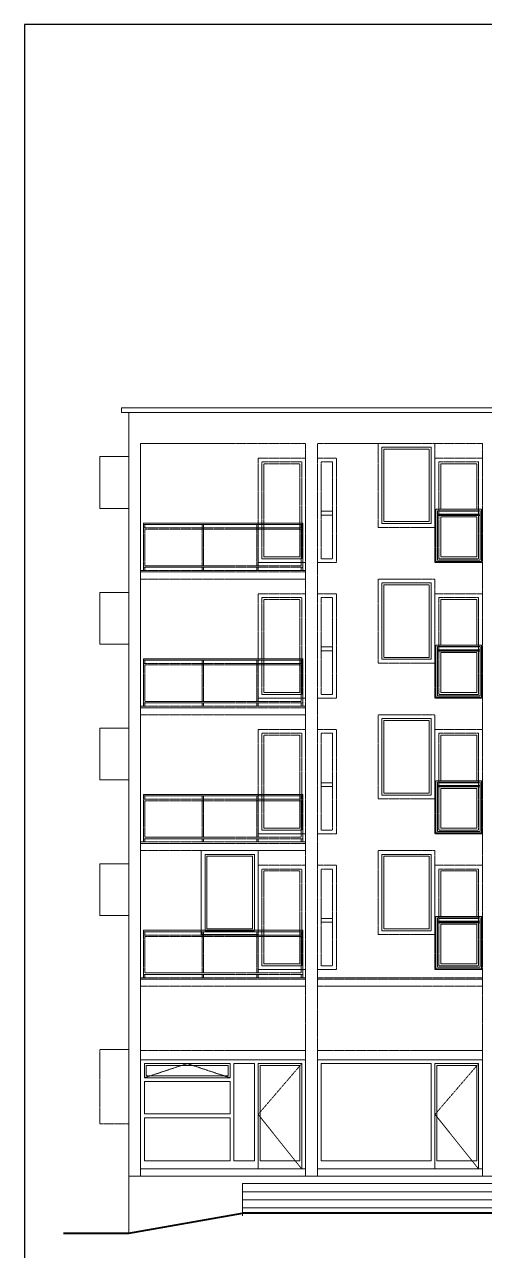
# Model space of a CAD drawing. Header units: millimetres. Extents: x 195897 to 285417, y -229751 to -116129.
# Drawn here: x 213969 to 214939, y -227661 to -225078 of the extents above; entities that cross this region are included whole.
import ezdxf

# ---------------------------------------------------------------- set-up
doc = ezdxf.new("R2010")
doc.units = ezdxf.units.MM
doc.linetypes.add('HIDDEN', pattern=[0.375, 0.25, -0.125])
doc.layers.add('05-podgled-tanko', color=144, linetype='HIDDEN', lineweight=0)
doc.layers.add('SAST_Linija sastavnice', color=255, linetype='Continuous', plot=False)

msp = doc.modelspace()

# ---------------------------------------------------------------- linework, layer by layer
at = {"layer": '05-podgled-tanko', "linetype": 'ByBlock', "ltscale": 5}
for points in [[(216837.8, -225885.3), (214173.8, -225885.3), (214173.8, -225895.3), (216837.8, -225895.3)], [(214188.8, -226097.3), (214128.2, -226097.3), (214128.2, -225988.3), (214188.8, -225988.3)], [(214219.8, -226128.3), (214555.8, -226128.3), (214555.8, -226131.3), (214219.8, -226131.3)], [(214222.8, -226138.3), (214219.8, -226138.3), (214219.8, -226131.3), (214222.8, -226131.3)], [(214552.8, -226138.3), (214555.8, -226138.3), (214555.8, -226131.3), (214552.8, -226131.3)], [(214222.8, -226228.3), (214219.8, -226228.3), (214219.8, -226221.3), (214222.8, -226221.3)], [(214346.7, -226228.3), (214343.7, -226228.3), (214343.7, -226221.3), (214346.7, -226221.3)], [(214461.7, -226228.3), (214458.7, -226228.3), (214458.7, -226221.3), (214461.7, -226221.3)], [(214552.8, -226228.3), (214555.8, -226228.3), (214555.8, -226221.3), (214552.8, -226221.3)], [(214188.8, -226383.3), (214128.2, -226383.3), (214128.2, -226274.3), (214188.8, -226274.3)], [(214219.8, -226414.3), (214555.8, -226414.3), (214555.8, -226417.3), (214219.8, -226417.3)], [(214222.8, -226424.3), (214219.8, -226424.3), (214219.8, -226417.3), (214222.8, -226417.3)], [(214552.8, -226424.3), (214555.8, -226424.3), (214555.8, -226417.3), (214552.8, -226417.3)], [(214222.8, -226514.3), (214219.8, -226514.3), (214219.8, -226507.3), (214222.8, -226507.3)], [(214346.7, -226514.3), (214343.7, -226514.3), (214343.7, -226507.3), (214346.7, -226507.3)], [(214461.7, -226514.3), (214458.7, -226514.3), (214458.7, -226507.3), (214461.7, -226507.3)], [(214552.8, -226514.3), (214555.8, -226514.3), (214555.8, -226507.3), (214552.8, -226507.3)], [(214188.8, -226669.3), (214128.2, -226669.3), (214128.2, -226560.3), (214188.8, -226560.3)], [(214219.8, -226700.3), (214555.8, -226700.3), (214555.8, -226703.3), (214219.8, -226703.3)], [(214222.8, -226710.3), (214219.8, -226710.3), (214219.8, -226703.3), (214222.8, -226703.3)], [(214552.8, -226710.3), (214555.8, -226710.3), (214555.8, -226703.3), (214552.8, -226703.3)], [(214222.8, -226800.3), (214219.8, -226800.3), (214219.8, -226793.3), (214222.8, -226793.3)], [(214346.7, -226800.3), (214343.7, -226800.3), (214343.7, -226793.3), (214346.7, -226793.3)], [(214461.7, -226800.3), (214458.7, -226800.3), (214458.7, -226793.3), (214461.7, -226793.3)], [(214552.8, -226800.3), (214555.8, -226800.3), (214555.8, -226793.3), (214552.8, -226793.3)], [(214188.8, -226955.3), (214128.2, -226955.3), (214128.2, -226846.3), (214188.8, -226846.3)], [(214219.8, -226986.3), (214555.8, -226986.3), (214555.8, -226989.3), (214219.8, -226989.3)], [(214222.8, -226996.3), (214219.8, -226996.3), (214219.8, -226989.3), (214222.8, -226989.3)], [(214552.8, -226996.3), (214555.8, -226996.3), (214555.8, -226989.3), (214552.8, -226989.3)], [(214222.8, -227086.3), (214219.8, -227086.3), (214219.8, -227079.3), (214222.8, -227079.3)], [(214346.7, -227086.3), (214343.7, -227086.3), (214343.7, -227079.3), (214346.7, -227079.3)], [(214461.7, -227086.3), (214458.7, -227086.3), (214458.7, -227079.3), (214461.7, -227079.3)], [(214552.8, -227086.3), (214555.8, -227086.3), (214555.8, -227079.3), (214552.8, -227079.3)], [(214221.8, -227297.1), (214402.5, -227297.1), (214402.5, -227267.3), (214221.8, -227267.3)], [(214225.8, -227293.1), (214398.5, -227293.1), (214398.5, -227271.3), (214225.8, -227271.3)], [(214465.8, -227271.3), (214549.8, -227271.3), (214549.8, -227471.9), (214465.8, -227471.9)], [(214838.8, -227271.3), (214922.8, -227271.3), (214922.8, -227471.9), (214838.8, -227471.9)]]:
    msp.add_lwpolyline(points, close=True, dxfattribs=at)
for points in [[(214213.8, -225960.3), (214213.8, -227504.3), (214188.8, -227504.3), (214188.8, -225895.3), (214213.8, -225895.3)], [(214213.8, -227489.3), (214561.8, -227489.3), (214561.8, -227259.3), (214213.8, -227259.3), (214213.8, -227489.3)], [(214402.5, -227267.3), (214221.8, -227267.3), (214221.8, -227297.1)], [(214402.5, -227297.1), (214402.5, -227267.3)], [(214410.5, -227267.3), (214410.5, -227471.9)], [(214453.8, -227267.3), (214410.5, -227267.3)], [(214453.8, -227471.9), (214453.8, -227267.3)], [(214461.8, -227259.3), (214561.8, -227259.3), (214561.8, -227489.3)], [(214553.8, -227481.3), (214553.8, -227267.3), (214461.8, -227267.3)], [(214561.8, -227489.3), (214461.8, -227489.3), (214461.8, -227267.3)], [(214461.8, -227267.3), (214461.8, -227481.3)], [(214461.8, -227481.3), (214461.8, -227267.3), (214553.8, -227267.3), (214553.8, -227489.3)], [(214586.8, -227489.3), (214934.8, -227489.3), (214934.8, -227259.3), (214586.8, -227259.3), (214586.8, -227489.3)], [(214826.8, -227471.9), (214826.8, -227267.3), (214594.8, -227267.3), (214594.8, -227471.9), (214826.8, -227471.9), (214826.8, -227267.3)], [(214834.8, -227259.3), (214934.8, -227259.3), (214934.8, -227489.3)], [(214926.8, -227481.3), (214926.8, -227267.3), (214834.8, -227267.3)], [(214934.8, -227489.3), (214834.8, -227489.3), (214834.8, -227267.3)], [(214834.8, -227267.3), (214834.8, -227481.3)], [(214834.8, -227481.3), (214834.8, -227267.3), (214926.8, -227267.3), (214926.8, -227489.3)], [(214221.8, -227297.1), (214402.5, -227297.1)], [(214221.8, -227305.1), (214221.8, -227373.4)], [(214402.5, -227305.1), (214221.8, -227305.1)], [(214402.5, -227373.4), (214402.5, -227305.1)], [(214221.8, -227373.4), (214402.5, -227373.4)], [(214402.5, -227381.4), (214221.8, -227381.4)], [(214221.8, -227381.4), (214221.8, -227471.9), (214402.5, -227471.9)], [(214402.5, -227471.9), (214402.5, -227381.4)], [(214410.5, -227471.9), (214453.8, -227471.9)], [(214783.5, -227471.9), (214826.8, -227471.9)], [(214543.8, -227504.3), (214188.8, -227504.3), (214188.8, -227624.3), (214428.8, -227582.3), (216822.8, -227582.3), (216822.8, -227504.3), (214543.8, -227504.3)], [(214428.8, -227537.2), (214428.8, -227520.2), (215333.8, -227520.2), (215333.8, -227537.2)], [(214428.8, -227554.2), (214428.8, -227537.2), (215333.8, -227537.2), (215333.8, -227554.2)], [(214428.8, -227571.2), (214428.8, -227554.2), (215333.8, -227554.2), (215333.8, -227571.2)], [(214428.8, -227588.2), (214428.8, -227571.2), (215333.8, -227571.2), (215333.8, -227588.2)]]:
    msp.add_lwpolyline(points, dxfattribs=at)
at = {"layer": '05-podgled-tanko'}
for points in [[(214213.8, -225960.3), (214561.8, -225960.3), (214561.8, -227504.3), (214586.8, -227504.3), (214586.8, -225960.3), (214934.8, -225960.3), (214934.8, -227504.3), (214959.8, -227504.3), (214959.8, -225960.3), (215307.8, -225960.3)], [(214555.8, -226221.3), (214555.8, -226138.3), (214219.8, -226138.3), (214219.8, -226221.3), (214555.8, -226221.3)], [(214213.8, -226231.3), (214561.8, -226231.3), (214561.8, -226246.3), (214213.8, -226246.3), (214213.8, -226231.3)], [(214555.8, -226507.3), (214555.8, -226424.3), (214219.8, -226424.3), (214219.8, -226507.3), (214555.8, -226507.3)], [(214213.8, -226517.3), (214561.8, -226517.3), (214561.8, -226532.3), (214213.8, -226532.3), (214213.8, -226517.3)], [(214555.8, -226793.3), (214555.8, -226710.3), (214219.8, -226710.3), (214219.8, -226793.3), (214555.8, -226793.3)], [(214213.8, -226803.3), (214561.8, -226803.3), (214561.8, -226818.3), (214213.8, -226818.3), (214213.8, -226803.3)], [(214555.8, -227079.3), (214555.8, -226996.3), (214219.8, -226996.3), (214219.8, -227079.3), (214555.8, -227079.3)], [(214213.8, -227089.3), (214561.8, -227089.3), (214561.8, -227104.3), (214213.8, -227104.3), (214213.8, -227089.3)], [(214934.8, -227089.3), (214586.8, -227089.3), (214586.8, -227104.3), (214934.8, -227104.3), (214934.8, -227089.3)], [(214188.8, -227237.3), (214128.2, -227237.3), (214128.2, -227377.3), (214128.2, -227394.3), (214188.8, -227394.3)], [(214213.8, -227239.3), (214213.8, -227259.3), (214561.8, -227259.3), (214561.8, -227239.3), (214213.8, -227239.3)], [(214586.8, -227239.3), (214586.8, -227259.3), (214934.8, -227259.3), (214934.8, -227239.3), (214586.8, -227239.3)]]:
    msp.add_lwpolyline(points, dxfattribs=at).dxf.unprotected_set("ltscale", 0)
for points in [[(214714.8, -225960.3), (214834.8, -225960.3), (214834.8, -226137.3), (214714.8, -226137.3)], [(214461.8, -225991.3), (214561.8, -225991.3), (214561.8, -226211.3), (214461.8, -226211.3)], [(214469.8, -225999.3), (214553.8, -225999.3), (214553.8, -226203.3), (214469.8, -226203.3)], [(214473.8, -226003.3), (214549.8, -226003.3), (214549.8, -226199.3), (214473.8, -226199.3)], [(214586.8, -225991.3), (214626.8, -225991.3), (214626.8, -226211.3), (214586.8, -226211.3)], [(214594.8, -225999.3), (214618.8, -225999.3), (214618.8, -226203.3), (214594.8, -226203.3)], [(214834.8, -225991.3), (214934.8, -225991.3), (214934.8, -226211.3), (214834.8, -226211.3)], [(214842.8, -225999.3), (214926.8, -225999.3), (214926.8, -226203.3), (214842.8, -226203.3)], [(214346.7, -226131.3), (214343.7, -226131.3), (214343.7, -226218.3), (214346.7, -226218.3)], [(214461.7, -226131.3), (214458.7, -226131.3), (214458.7, -226218.3), (214461.7, -226218.3)], [(214552.8, -226218.3), (214552.8, -226141.3), (214222.8, -226141.3), (214222.8, -226218.3)], [(214213.8, -226231.3), (214561.8, -226231.3), (214561.8, -226228.3), (214213.8, -226228.3)], [(214714.8, -226246.3), (214834.8, -226246.3), (214834.8, -226423.3), (214714.8, -226423.3)], [(214461.8, -226277.3), (214561.8, -226277.3), (214561.8, -226497.3), (214461.8, -226497.3)], [(214469.8, -226285.3), (214553.8, -226285.3), (214553.8, -226489.3), (214469.8, -226489.3)], [(214473.8, -226289.3), (214549.8, -226289.3), (214549.8, -226485.3), (214473.8, -226485.3)], [(214586.8, -226277.3), (214626.8, -226277.3), (214626.8, -226497.3), (214586.8, -226497.3)], [(214594.8, -226285.3), (214618.8, -226285.3), (214618.8, -226489.3), (214594.8, -226489.3)], [(214834.8, -226277.3), (214934.8, -226277.3), (214934.8, -226497.3), (214834.8, -226497.3)], [(214842.8, -226285.3), (214926.8, -226285.3), (214926.8, -226489.3), (214842.8, -226489.3)], [(214346.7, -226417.3), (214343.7, -226417.3), (214343.7, -226504.3), (214346.7, -226504.3)], [(214461.7, -226417.3), (214458.7, -226417.3), (214458.7, -226504.3), (214461.7, -226504.3)], [(214552.8, -226504.3), (214552.8, -226427.3), (214222.8, -226427.3), (214222.8, -226504.3)], [(214213.8, -226517.3), (214561.8, -226517.3), (214561.8, -226514.3), (214213.8, -226514.3)], [(214714.8, -226532.3), (214834.8, -226532.3), (214834.8, -226709.3), (214714.8, -226709.3)], [(214461.8, -226563.3), (214561.8, -226563.3), (214561.8, -226783.3), (214461.8, -226783.3)], [(214469.8, -226571.3), (214553.8, -226571.3), (214553.8, -226775.3), (214469.8, -226775.3)], [(214473.8, -226575.3), (214549.8, -226575.3), (214549.8, -226771.3), (214473.8, -226771.3)], [(214586.8, -226563.3), (214626.8, -226563.3), (214626.8, -226783.3), (214586.8, -226783.3)], [(214594.8, -226571.3), (214618.8, -226571.3), (214618.8, -226775.3), (214594.8, -226775.3)], [(214834.8, -226563.3), (214934.8, -226563.3), (214934.8, -226783.3), (214834.8, -226783.3)], [(214842.8, -226571.3), (214926.8, -226571.3), (214926.8, -226775.3), (214842.8, -226775.3)], [(214346.7, -226703.3), (214343.7, -226703.3), (214343.7, -226790.3), (214346.7, -226790.3)], [(214461.7, -226703.3), (214458.7, -226703.3), (214458.7, -226790.3), (214461.7, -226790.3)], [(214552.8, -226790.3), (214552.8, -226713.3), (214222.8, -226713.3), (214222.8, -226790.3)], [(214213.8, -226803.3), (214561.8, -226803.3), (214561.8, -226800.3), (214213.8, -226800.3)], [(214714.8, -226818.3), (214834.8, -226818.3), (214834.8, -226995.3), (214714.8, -226995.3)], [(214461.8, -226849.3), (214561.8, -226849.3), (214561.8, -227069.3), (214461.8, -227069.3)], [(214469.8, -226857.3), (214553.8, -226857.3), (214553.8, -227061.3), (214469.8, -227061.3)], [(214473.8, -226861.3), (214549.8, -226861.3), (214549.8, -227057.3), (214473.8, -227057.3)], [(214586.8, -226849.3), (214626.8, -226849.3), (214626.8, -227069.3), (214586.8, -227069.3)], [(214594.8, -226857.3), (214618.8, -226857.3), (214618.8, -227061.3), (214594.8, -227061.3)], [(214834.8, -226849.3), (214934.8, -226849.3), (214934.8, -227069.3), (214834.8, -227069.3)], [(214842.8, -226857.3), (214926.8, -226857.3), (214926.8, -227061.3), (214842.8, -227061.3)], [(214346.7, -226989.3), (214343.7, -226989.3), (214343.7, -227076.3), (214346.7, -227076.3)], [(214461.7, -226989.3), (214458.7, -226989.3), (214458.7, -227076.3), (214461.7, -227076.3)], [(214552.8, -227076.3), (214552.8, -226999.3), (214222.8, -226999.3), (214222.8, -227076.3)], [(214213.8, -227089.3), (214561.8, -227089.3), (214561.8, -227086.3), (214213.8, -227086.3)], [(214934.8, -227089.3), (214586.8, -227089.3), (214586.8, -227086.3), (214934.8, -227086.3)]]:
    msp.add_lwpolyline(points, close=True, dxfattribs=at).dxf.unprotected_set("ltscale", 0)
at = {"layer": '05-podgled-tanko', "ltscale": 5}
for points in [[(214722.8, -225968.3), (214826.8, -225968.3), (214826.8, -226129.3), (214722.8, -226129.3)], [(214726.8, -225972.3), (214822.8, -225972.3), (214822.8, -226125.3), (214726.8, -226125.3)], [(214594.8, -226103.3), (214618.8, -226103.3), (214618.8, -226111.3), (214594.8, -226111.3)], [(214836.8, -226209.3), (214932.8, -226209.3), (214932.8, -226099.3), (214836.8, -226099.3)], [(214839.8, -226206.3), (214929.8, -226206.3), (214929.8, -226102.3), (214839.8, -226102.3)], [(214839.8, -226109.3), (214929.8, -226109.3), (214929.8, -226112.3), (214839.8, -226112.3)], [(214842.8, -226103.3), (214926.8, -226103.3), (214926.8, -226111.3), (214842.8, -226111.3)], [(214922.8, -226115.3), (214846.8, -226115.3), (214846.8, -226199.3), (214922.8, -226199.3)], [(214722.8, -226254.3), (214826.8, -226254.3), (214826.8, -226415.3), (214722.8, -226415.3)], [(214726.8, -226258.3), (214822.8, -226258.3), (214822.8, -226411.3), (214726.8, -226411.3)], [(214594.8, -226389.3), (214618.8, -226389.3), (214618.8, -226397.3), (214594.8, -226397.3)], [(214836.8, -226495.3), (214932.8, -226495.3), (214932.8, -226385.3), (214836.8, -226385.3)], [(214839.8, -226492.3), (214929.8, -226492.3), (214929.8, -226388.3), (214839.8, -226388.3)], [(214839.8, -226395.3), (214929.8, -226395.3), (214929.8, -226398.3), (214839.8, -226398.3)], [(214842.8, -226389.3), (214926.8, -226389.3), (214926.8, -226397.3), (214842.8, -226397.3)], [(214922.8, -226401.3), (214846.8, -226401.3), (214846.8, -226485.3), (214922.8, -226485.3)], [(214722.8, -226540.3), (214826.8, -226540.3), (214826.8, -226701.3), (214722.8, -226701.3)], [(214726.8, -226544.3), (214822.8, -226544.3), (214822.8, -226697.3), (214726.8, -226697.3)], [(214594.8, -226675.3), (214618.8, -226675.3), (214618.8, -226683.3), (214594.8, -226683.3)], [(214836.8, -226781.3), (214932.8, -226781.3), (214932.8, -226671.3), (214836.8, -226671.3)], [(214839.8, -226778.3), (214929.8, -226778.3), (214929.8, -226674.3), (214839.8, -226674.3)], [(214839.8, -226681.3), (214929.8, -226681.3), (214929.8, -226684.3), (214839.8, -226684.3)], [(214842.8, -226675.3), (214926.8, -226675.3), (214926.8, -226683.3), (214842.8, -226683.3)], [(214922.8, -226687.3), (214846.8, -226687.3), (214846.8, -226771.3), (214922.8, -226771.3)], [(214341.8, -226818.3), (214461.8, -226818.3), (214461.8, -226995.3), (214341.8, -226995.3)], [(214349.8, -226826.3), (214453.8, -226826.3), (214453.8, -226987.3), (214349.8, -226987.3)], [(214353.8, -226830.3), (214449.8, -226830.3), (214449.8, -226983.3), (214353.8, -226983.3)], [(214722.8, -226826.3), (214826.8, -226826.3), (214826.8, -226987.3), (214722.8, -226987.3)], [(214726.8, -226830.3), (214822.8, -226830.3), (214822.8, -226983.3), (214726.8, -226983.3)], [(214594.8, -226961.3), (214618.8, -226961.3), (214618.8, -226969.3), (214594.8, -226969.3)], [(214836.8, -227067.3), (214932.8, -227067.3), (214932.8, -226957.3), (214836.8, -226957.3)], [(214839.8, -227064.3), (214929.8, -227064.3), (214929.8, -226960.3), (214839.8, -226960.3)], [(214842.8, -226961.3), (214926.8, -226961.3), (214926.8, -226969.3), (214842.8, -226969.3)], [(214839.8, -226967.3), (214929.8, -226967.3), (214929.8, -226970.3), (214839.8, -226970.3)], [(214922.8, -226973.3), (214846.8, -226973.3), (214846.8, -227057.3), (214922.8, -227057.3)]]:
    msp.add_lwpolyline(points, close=True, dxfattribs=at)
for points in [[(214846.8, -226099.3), (214922.8, -226099.3), (214922.8, -226003.3), (214846.8, -226003.3), (214846.8, -226099.3)], [(214846.8, -226385.3), (214922.8, -226385.3), (214922.8, -226289.3), (214846.8, -226289.3), (214846.8, -226385.3)], [(214846.8, -226671.3), (214922.8, -226671.3), (214922.8, -226575.3), (214846.8, -226575.3), (214846.8, -226671.3)], [(214846.8, -226957.3), (214922.8, -226957.3), (214922.8, -226861.3), (214846.8, -226861.3), (214846.8, -226957.3)]]:
    msp.add_lwpolyline(points, dxfattribs=at)
at = {"layer": '05-podgled-tanko', "ltscale": 0.5}
for points in [[(214221.8, -227297.1), (214312.1, -227267.3), (214402.5, -227297.1)], [(214553.8, -227267.3), (214461.8, -227374.3), (214553.8, -227489.3)], [(214926.8, -227267.3), (214834.8, -227374.3), (214926.8, -227489.3)]]:
    msp.add_lwpolyline(points, dxfattribs=at)
at = {"layer": '05-podgled-tanko', "linetype": 'ByBlock', "lineweight": 40, "ltscale": 5}
for points in [[(214051.4, -227624.3), (214188.8, -227624.3), (214428.8, -227582.3)], [(216948.8, -227584.8), (216822.8, -227582.3), (214429.3, -227582.2)]]:
    msp.add_lwpolyline(points, dxfattribs=at)
at = {"layer": 'SAST_Linija sastavnice'}
msp.add_lwpolyline([(213969, -229177.8), (219607, -229177.8), (219607, -225077.8), (213969, -225077.8)], close=True, dxfattribs=at)

doc.saveas('drawing.dxf')
